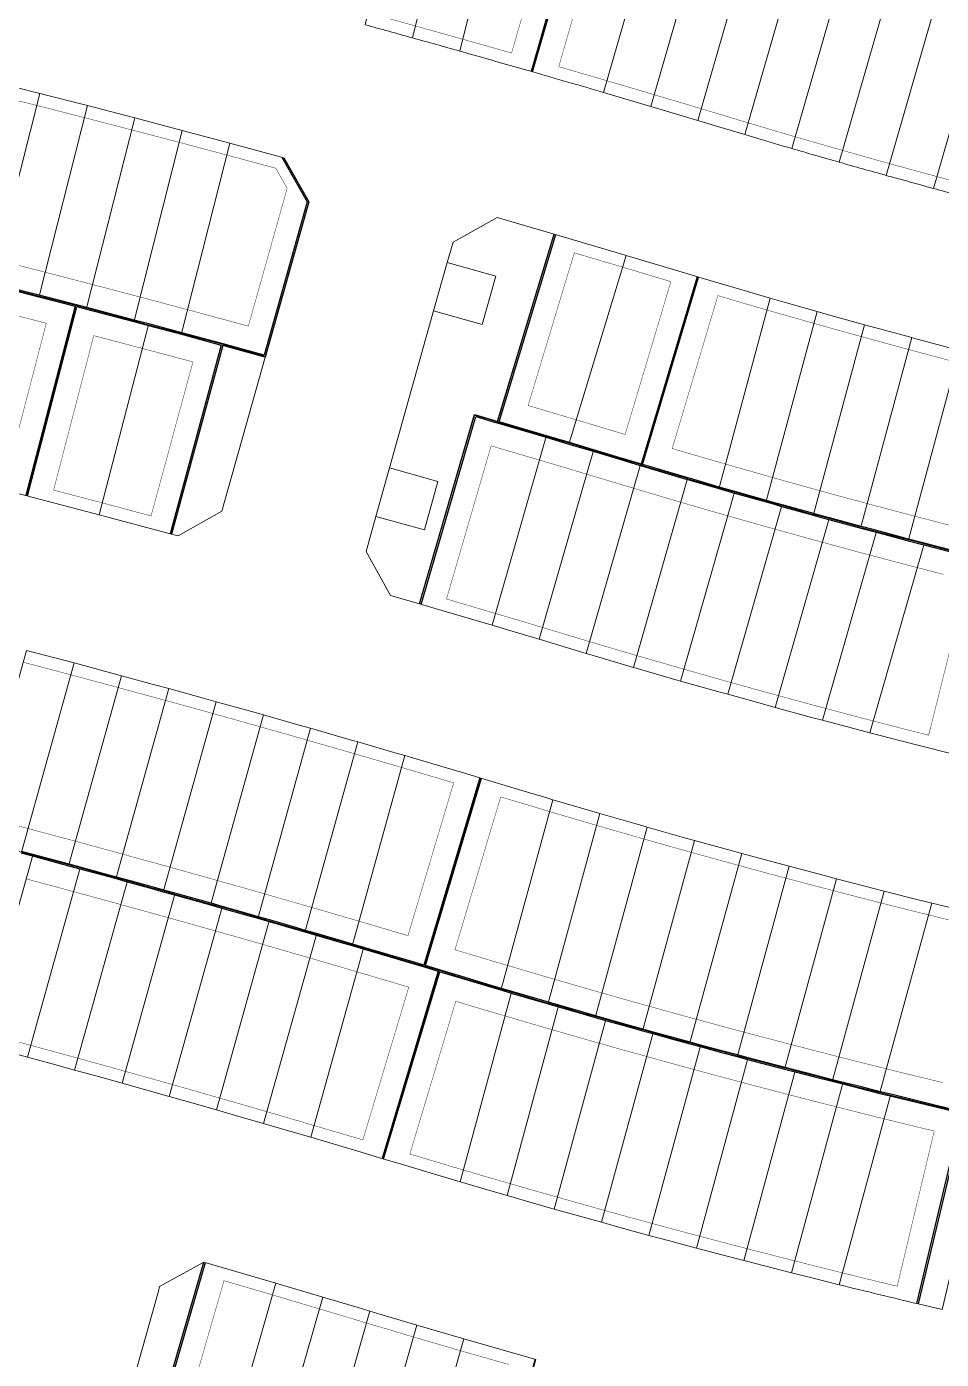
# Model space of a CAD drawing. Header units: centimetres. Extents: x -6122352 to 7132207, y -1694241 to 1947892.
# Drawn here: x 1224188 to 1335988, y 72043 to 234926 of the extents above; entities that cross this region are included whole.
import ezdxf

# ---------------------------------------------------------------- set-up
doc = ezdxf.new("R2010")
doc.units = ezdxf.units.CM
doc.header["$MEASUREMENT"] = 0
doc.linetypes.add('XR-AR-END-SETTING OUT PLAN$0$23261-XR-AR-SI-GF$0$HIDDEN', pattern=[0.375, 0.25, -0.125])
for name, color, linetype, lineweight, true_color in [('08-Compound Wall-2', 6, 'Continuous', 25, 0xff00ff), ('23585-XR-AR-DAMAC PLOT LIMITS$0$1-End units', 7, 'Continuous', 5, 0xf8991e), ('23585-XR-AR-DAMAC PLOT LIMITS$0$1-Open Space', 7, 'Continuous', 5, 0x90cf5a), ('23585-XR-AR-DAMAC PLOT LIMITS$0$1-Utility', 7, 'Continuous', 5, 0x8db1ff)]:
    doc.layers.add(name, color=color, linetype=linetype, lineweight=lineweight, true_color=true_color)
doc.layers.add('23585-XR-AR-BOUNDARY WALLS AND SETBACKS$0$setback', color=7, linetype='XR-AR-END-SETTING OUT PLAN$0$23261-XR-AR-SI-GF$0$HIDDEN')
doc.layers.add('@MI-REF LAYER', color=7, linetype='Continuous')
doc.layers.add('23585-XR-AR-DAMAC PLOT LIMITS$0$1-Mid units', color=41, linetype='Continuous', lineweight=5)
doc.layers.add('A-ANNO-TEXT', color=3, linetype='Continuous', lineweight=25)
doc.layers.add('23585-XR-AR-DAMAC PLOT LIMITS$0$D-Phase New', color=7, linetype='Continuous', true_color=0x000080)

# ---------------------------------------------------------------- blocks, each defined once
blk = doc.blocks.new('23585-XR-AR-BOUNDARY WALLS AND SETBACKS')
at = {"layer": '08-Compound Wall-2'}
for points in [[(497091.17, 2770000.13), (497078.75, 2770020.43, -0.001236), (497086.48, 2770025.13, -0.000239), (497087.98, 2770026.04), (497091.18, 2770027.96), (497091.62, 2770028.23), (497093.67, 2770029.46), (497096.5, 2770031.14), (497096.77, 2770031.3), (497098.87, 2770032.56), (497099.33, 2770032.83), (497101.38, 2770034.05), (497101.93, 2770034.37), (497103.43, 2770035.26, 0.001142), (497107.07, 2770037.47, 0.00161), (497112.19, 2770040.6, 0.00161), (497117.29, 2770043.76, 0.000476), (497118.79, 2770044.71, 0.001134), (497122.37, 2770046.96, 0.00161), (497127.43, 2770050.19, 0.002093), (497133.97, 2770054.43, 0.000336), (497135.02, 2770055.12), (497148.09, 2770035.23)], [(497035.24, 2769964.5), (497022.09, 2769984.33), (497026.18, 2769987.04, -0.000564), (497029.64, 2769989.32, -0.000819), (497034.66, 2769992.6, -0.000819), (497039.69, 2769995.86, -0.000289), (497041.47, 2769997.01), (497044.74, 2769999.11), (497047.15, 2770000.66), (497049.79, 2770002.34), (497054.86, 2770005.56), (497056.86, 2770006.83), (497059.93, 2770008.76), (497062.56, 2770010.42), (497065.02, 2770011.94), (497070.12, 2770015.11), (497072.35, 2770016.5, -0.000999), (497078.58, 2770020.33), (497091, 2770000.02)]]:
    blk.add_lwpolyline(points, format="xyb", dxfattribs=at)
for points in [[(497168.69, 2769998.28), (497165.98, 2769996.52), (497164.32, 2769995.45), (497164.07, 2769995.28), (497160.93, 2769993.28), (497159.43, 2769992.32), (497159.27, 2769992.21), (497155.87, 2769990.06), (497154.79, 2769989.38), (497154.2, 2769989.01), (497150.78, 2769986.87), (497150.12, 2769986.46), (497149.11, 2769985.84), (497145.68, 2769983.72), (497145.44, 2769983.57), (497144, 2769982.69), (497140.74, 2769980.71), (497140.56, 2769980.6), (497136.02, 2769977.87), (497135.64, 2769977.64), (497123.38, 2769998.15)], [(497129.96, 2769946.12), (497117.55, 2769966.55), (497119.45, 2769967.7), (497119.88, 2769967.96), (497125.22, 2769971.18), (497127.72, 2769972.68), (497130.36, 2769974.26), (497133.13, 2769975.91), (497135.52, 2769977.33), (497135.66, 2769977.41), (497136.13, 2769977.69), (497140.66, 2769980.42), (497140.84, 2769980.53), (497144.1, 2769982.52), (497145.54, 2769983.4), (497145.79, 2769983.55), (497149.21, 2769985.67), (497150.22, 2769986.29), (497150.89, 2769986.7), (497154.31, 2769988.84), (497154.89, 2769989.21), (497155.97, 2769989.89), (497159.38, 2769992.04), (497159.54, 2769992.15), (497161.04, 2769993.11), (497164.18, 2769995.11), (497164.43, 2769995.28), (497166.09, 2769996.35), (497168.79, 2769998.11)], [(497123.21, 2769998.05), (497135.47, 2769977.53), (497135.42, 2769977.5), (497133.03, 2769976.08), (497130.26, 2769974.43), (497127.62, 2769972.86), (497125.11, 2769971.35), (497119.95, 2769968.24), (497107.76, 2769988.79)], [(497129.79, 2769946.02), (497117.27, 2769966.61), (497119.34, 2769967.87), (497119.78, 2769968.13), (497107.59, 2769988.69)], [(497220.37, 2769953.02), (497217.77, 2769951.26), (497212.88, 2769948), (497211.79, 2769947.27), (497209.8, 2769945.96), (497207.88, 2769944.69), (497206.77, 2769943.97), (497204.9, 2769942.74), (497202.85, 2769941.41), (497201.75, 2769940.7), (497199.97, 2769939.55), (497197.81, 2769938.16), (497196.7, 2769937.45), (497195.03, 2769936.38), (497192.75, 2769934.94), (497191.63, 2769934.23), (497190.07, 2769933.25), (497187.67, 2769931.74), (497186.55, 2769931.05), (497185.1, 2769930.14), (497182.57, 2769928.58), (497181.45, 2769927.89), (497180.11, 2769927.06), (497177.46, 2769925.44), (497176.33, 2769924.76), (497175.09, 2769924), (497172.33, 2769922.33), (497171.2, 2769921.65), (497170.07, 2769920.97), (497166.87, 2769919.07), (497164.43, 2769917.61), (497162.88, 2769916.69), (497150.62, 2769937.21)], [(497078.14, 2769970.48), (497084.27, 2769969.07), (497094.52, 2769952.55), (497092.72, 2769951.42), (497090.15, 2769949.79), (497085.71, 2769946.97), (497082.2, 2769944.73), (497080.65, 2769943.74), (497075.61, 2769940.49), (497074.51, 2769939.78), (497070.57, 2769937.23), (497066.5, 2769934.56), (497065.55, 2769933.94), (497061.49, 2769931.27), (497060.54, 2769930.64), (497056.48, 2769927.95), (497055.54, 2769927.32), (497051.49, 2769924.62), (497050.55, 2769923.99), (497046.52, 2769921.27), (497045.58, 2769920.64), (497041.55, 2769917.91), (497038.06, 2769915.53), (497024.57, 2769935.26)], [(497078.38, 2769970.63), (497084.4, 2769969.25), (497094.8, 2769952.49), (497092.83, 2769951.25), (497090.26, 2769949.62), (497103.03, 2769929.43)], [(497176.85, 2769896.96), (497164.61, 2769917.49), (497166.97, 2769918.9), (497170.17, 2769920.8), (497171.3, 2769921.48), (497172.43, 2769922.16), (497175.2, 2769923.83), (497176.44, 2769924.59), (497177.56, 2769925.27), (497180.21, 2769926.89), (497181.56, 2769927.72), (497182.68, 2769928.41), (497185.2, 2769929.97), (497186.66, 2769930.88), (497187.78, 2769931.58), (497190.18, 2769933.08), (497191.74, 2769934.06), (497192.86, 2769934.77), (497195.14, 2769936.21), (497196.81, 2769937.28), (497197.92, 2769937.99), (497200.08, 2769939.38), (497201.85, 2769940.53), (497202.96, 2769941.24), (497205.01, 2769942.57), (497206.88, 2769943.8), (497207.99, 2769944.53), (497209.91, 2769945.79), (497211.9, 2769947.1), (497212.99, 2769947.83), (497217.88, 2769951.1), (497220.48, 2769952.86), (497233.88, 2769933.07)], [(497220.59, 2769953.05), (497234.05, 2769933.18)], [(497087.69, 2769919.61), (497074.7, 2769939.67), (497075.72, 2769940.32), (497080.76, 2769943.57), (497082.31, 2769944.57), (497085.82, 2769946.81), (497090.09, 2769949.52), (497102.87, 2769929.32)], [(497042.53, 2769889.35), (497028.92, 2769908.99), (497030.48, 2769910.08), (497036.7, 2769914.36), (497038.09, 2769915.31), (497041.66, 2769917.74), (497045.69, 2769920.47), (497046.63, 2769921.11), (497050.66, 2769923.82), (497051.61, 2769924.45), (497055.65, 2769927.16), (497056.6, 2769927.78), (497060.65, 2769930.47), (497061.6, 2769931.1), (497065.66, 2769933.77), (497066.61, 2769934.4), (497070.68, 2769937.06), (497074.53, 2769939.56), (497087.52, 2769919.5)], [(497150.45, 2769937.1), (497162.71, 2769916.59), (497161.66, 2769915.96), (497156.14, 2769912.64), (497154.92, 2769911.9), (497153.7, 2769911.17), (497151, 2769909.53), (497149.79, 2769908.79), (497148.5, 2769908.01), (497145.88, 2769906.4), (497144.67, 2769905.66), (497143.32, 2769904.83), (497140.77, 2769903.25), (497139.56, 2769902.51), (497138.14, 2769901.63), (497135.67, 2769900.09), (497134.47, 2769899.34), (497132.97, 2769898.41), (497130.59, 2769896.91), (497129.38, 2769896.15), (497128.08, 2769895.33), (497125.51, 2769893.71), (497124.31, 2769892.95), (497120.45, 2769890.49), (497119.24, 2769889.73)], [(497119.35, 2769889.56), (497120.55, 2769890.32), (497124.41, 2769892.78), (497125.62, 2769893.54), (497128.18, 2769895.16), (497129.49, 2769895.98), (497130.69, 2769896.74), (497133.08, 2769898.24), (497134.57, 2769899.17), (497135.78, 2769899.92), (497138.24, 2769901.46), (497139.67, 2769902.34), (497140.88, 2769903.08), (497143.42, 2769904.66), (497144.77, 2769905.49), (497145.99, 2769906.23), (497148.61, 2769907.84), (497149.89, 2769908.62), (497151.11, 2769909.36), (497153.81, 2769911), (497155.02, 2769911.73), (497156.24, 2769912.47), (497161.76, 2769915.79), (497162.9, 2769916.47), (497164.44, 2769917.39), (497176.68, 2769896.86)], [(497207.41, 2769894.08), (497220.02, 2769873.78), (497212.68, 2769869.26), (497212.23, 2769868.99), (497207.55, 2769866.15), (497207.1, 2769865.88), (497206.9, 2769865.76), (497206.44, 2769865.48), (497202.57, 2769863.16), (497202.4, 2769863.06), (497201.96, 2769862.79), (497200.71, 2769862.06), (497197.25, 2769859.99), (497196.8, 2769859.73), (497192.1, 2769856.91), (497191.65, 2769856.64), (497191.46, 2769856.52), (497187.6, 2769854.19), (497183.92, 2769851.95), (497183.81, 2769852.11), (497171.47, 2769872.35)], [(497196.55, 2769831.43), (497183.8, 2769851.76), (497183.64, 2769852.01), (497171.3, 2769872.25)]]:
    blk.add_lwpolyline(points, dxfattribs=at)
at = {"layer": '23585-XR-AR-BOUNDARY WALLS AND SETBACKS$0$setback', "ltscale": 40, "const_width": 0.05}
for points in [[(497123.87, 2770044.6, 0.00161), (497128.94, 2770047.83, 0.001653), (497134.13, 2770051.19), (497144.84, 2770034.89, -0.00181), (497139.04, 2770031.14, -0.00157), (497133.98, 2770027.92, -0.001035), (497130.64, 2770025.82, -0.000535), (497128.91, 2770024.73, -0.001569), (497123.82, 2770021.58, -0.001569), (497118.71, 2770018.45, -0.001162), (497114.91, 2770016.16), (497113.58, 2770015.36), (497110.72, 2770013.66), (497108.42, 2770012.29), (497103.27, 2770009.21), (497102.67, 2770008.85), (497099.46, 2770006.92), (497098.13, 2770006.11, 0.000851), (497092.86, 2770002.92), (497082.69, 2770019.55, -0.00084)], [(497077.57, 2770016.42), (497087.74, 2769999.79, 0.000597), (497084.06, 2769997.52, 0.000254), (497082.5, 2769996.55, 0.00083), (497077.39, 2769993.38, 0.00083), (497072.3, 2769990.2, 0.000577)], [(497216.15, 2769953.67), (497211.28, 2769950.41), (497210.18, 2769949.69), (497208.21, 2769948.38), (497206.29, 2769947.12), (497205.18, 2769946.39), (497203.31, 2769945.17), (497201.27, 2769943.85), (497200.17, 2769943.13), (497198.4, 2769941.99), (497196.25, 2769940.6), (497195.14, 2769939.89), (497193.48, 2769938.83), (497191.2, 2769937.39), (497190.08, 2769936.68), (497188.53, 2769935.7), (497186.13, 2769934.2), (497185.02, 2769933.51), (497183.57, 2769932.6), (497181.05, 2769931.05), (497179.93, 2769930.35), (497178.59, 2769929.53), (497175.95, 2769927.92), (497174.82, 2769927.23), (497173.59, 2769926.48), (497170.83, 2769924.82), (497169.7, 2769924.14), (497168.58, 2769923.46), (497165.39, 2769921.56), (497163.88, 2769920.66), (497153.88, 2769937.4), (497155.44, 2769938.33), (497158.57, 2769940.2), (497159.21, 2769940.58), (497163.49, 2769943.16), (497164.36, 2769943.69), (497168.39, 2769946.15), (497169.48, 2769946.82), (497173.28, 2769949.17), (497174.59, 2769949.99), (497178.15, 2769952.21), (497179.68, 2769953.18), (497183.01, 2769955.28), (497184.75, 2769956.4), (497187.84, 2769958.38), (497189.8, 2769959.65), (497192.66, 2769961.5), (497194.84, 2769962.93), (497197.46, 2769964.65), (497199.86, 2769966.24, 0.001624), (497205.48, 2769970)], [(497102.35, 2769905.5), (497107.4, 2769908.74), (497112.45, 2769911.96), (497116.13, 2769914.28), (497117.52, 2769915.16), (497121.09, 2769917.4), (497122.6, 2769918.34), (497126.33, 2769920.66), (497127.69, 2769921.5), (497131.57, 2769923.9), (497132.8, 2769924.65), (497136.83, 2769927.12), (497137.91, 2769927.78), (497142.1, 2769930.33), (497143.03, 2769930.89, 0.000008), (497143.03, 2769930.89), (497148.73, 2769934.33), (497158.73, 2769917.59), (497154.64, 2769915.12), (497153.42, 2769914.39), (497152.2, 2769913.65), (497149.5, 2769912.01), (497148.28, 2769911.27), (497146.99, 2769910.48), (497144.37, 2769908.87), (497143.15, 2769908.13), (497141.79, 2769907.3), (497139.25, 2769905.72), (497138.04, 2769904.97), (497136.61, 2769904.09), (497134.14, 2769902.55), (497132.93, 2769901.8), (497131.43, 2769900.87), (497129.05, 2769899.36), (497127.84, 2769898.61), (497126.53, 2769897.79), (497123.96, 2769896.16), (497122.75, 2769895.4), (497118.89, 2769892.94), (497117.68, 2769892.17), (497113.83, 2769889.7)]]:
    blk.add_lwpolyline(points, format="xyb", dxfattribs=at)
for points in [[(497167.1, 2770000.7), (497164.4, 2769998.96), (497162.75, 2769997.88), (497162.5, 2769997.72), (497159.37, 2769995.72), (497157.88, 2769994.76), (497157.72, 2769994.66), (497154.32, 2769992.51), (497153.24, 2769991.83), (497152.66, 2769991.47), (497149.25, 2769989.33), (497148.59, 2769988.92), (497147.58, 2769988.3), (497144.16, 2769986.19), (497143.92, 2769986.04), (497142.49, 2769985.17), (497139.24, 2769983.19), (497139.06, 2769983.08), (497136.64, 2769981.62), (497126.63, 2769998.36), (497129.13, 2769999.86), (497131.95, 2770001.58), (497133.72, 2770002.66), (497137.07, 2770004.73), (497138.3, 2770005.49), (497142.16, 2770007.9), (497142.86, 2770008.34), (497147.25, 2770011.11), (497147.41, 2770011.21), (497151.94, 2770014.11)], [(497172.9, 2769997.33), (497183.65, 2769981.06), (497181.03, 2769979.34), (497177.78, 2769977.24), (497176.31, 2769976.28), (497172.74, 2769974), (497171.57, 2769973.25), (497167.68, 2769970.79), (497166.81, 2769970.24), (497162.6, 2769967.61), (497162.04, 2769967.26), (497157.5, 2769964.46), (497157.25, 2769964.31), (497152.45, 2769961.38), (497152.39, 2769961.34), (497147.63, 2769958.47), (497147.26, 2769958.25), (497142.1, 2769955.18), (497139.21, 2769953.46), (497136.95, 2769952.09), (497131.57, 2769948.86), (497121.45, 2769965.52), (497126.71, 2769968.69), (497129.21, 2769970.2), (497131.85, 2769971.77), (497134.61, 2769973.42), (497137, 2769974.84), (497137.14, 2769974.92), (497137.62, 2769975.21), (497142.16, 2769977.94), (497142.35, 2769978.05), (497145.61, 2769980.04), (497147.06, 2769980.93), (497147.31, 2769981.08), (497150.74, 2769983.2), (497151.76, 2769983.83), (497152.43, 2769984.25), (497155.84, 2769986.38), (497156.44, 2769986.75), (497157.52, 2769987.44), (497160.93, 2769989.59), (497161.1, 2769989.7), (497162.6, 2769990.66), (497165.75, 2769992.68), (497166.01, 2769992.85), (497167.67, 2769993.92), (497170.38, 2769995.68)], [(497048.26, 2769949.37), (497053.26, 2769952.67), (497058.28, 2769955.95), (497063.31, 2769959.21), (497068.35, 2769962.46), (497073.4, 2769965.69), (497078.65, 2769969.03), (497081.4, 2769968.4), (497090.62, 2769953.52), (497088.6, 2769952.24), (497084.15, 2769949.42), (497080.64, 2769947.18), (497079.08, 2769946.18), (497074.03, 2769942.93), (497072.93, 2769942.21), (497068.99, 2769939.66), (497064.91, 2769936.99)], [(497068.2, 2769931.97), (497072.27, 2769934.63), (497073.68, 2769935.54), (497084.28, 2769919.17)], [(497122.11, 2769887.88), (497125.97, 2769890.33), (497127.17, 2769891.09), (497129.73, 2769892.71), (497131.03, 2769893.53), (497132.24, 2769894.28), (497134.62, 2769895.78), (497136.11, 2769896.71), (497137.31, 2769897.46), (497139.77, 2769898.99), (497141.19, 2769899.87), (497142.4, 2769900.62), (497144.94, 2769902.19), (497146.29, 2769903.01), (497147.5, 2769903.76), (497150.12, 2769905.36), (497151.4, 2769906.14), (497152.61, 2769906.88), (497155.31, 2769908.52), (497156.52, 2769909.25), (497157.74, 2769909.98), (497163.25, 2769913.3), (497163.44, 2769913.41), (497173.42, 2769896.66), (497173.26, 2769896.57), (497168.11, 2769893.46), (497165.42, 2769891.84), (497162.97, 2769890.35), (497160.28, 2769888.72), (497157.84, 2769887.22), (497155.16, 2769885.58), (497152.73, 2769884.08), (497150.06, 2769882.42), (497147.63, 2769880.91), (497144.96, 2769879.25), (497142.53, 2769877.72), (497140.13, 2769876.21), (497137.45, 2769874.52), (497132.38, 2769871.3)], [(497184.8, 2769855.88), (497174.64, 2769872.52), (497179.9, 2769875.71), (497185.04, 2769878.78), (497189.28, 2769881.32), (497190.19, 2769881.86), (497195.35, 2769884.95), (497200.48, 2769888.06), (497205.73, 2769891.29)]]:
    blk.add_lwpolyline(points, dxfattribs=at)
for points in [[(497121.49, 2769995.28), (497131.49, 2769978.54), (497128.78, 2769976.92), (497126.13, 2769975.34), (497123.62, 2769973.83), (497120.87, 2769972.18), (497110.92, 2769988.95), (497116.11, 2769992.07), (497116.19, 2769992.12)], [(497089.32, 2769922.43), (497078.71, 2769938.8), (497082.33, 2769941.13), (497083.87, 2769942.12), (497087.37, 2769944.36), (497089.27, 2769945.57), (497099.7, 2769929.08), (497094.49, 2769925.77)]]:
    blk.add_lwpolyline(points, close=True, dxfattribs=at)
blk.add_lwpolyline([(497178.57, 2769899.73), (497168.59, 2769916.48), (497171.66, 2769918.31), (497172.8, 2769919), (497173.93, 2769919.68), (497176.7, 2769921.35), (497177.95, 2769922.11), (497179.07, 2769922.8), (497181.73, 2769924.41), (497183.08, 2769925.25), (497184.2, 2769925.94), (497186.73, 2769927.5), (497188.19, 2769928.42), (497189.31, 2769929.12), (497191.72, 2769930.62), (497193.29, 2769931.61), (497194.41, 2769932.32), (497196.7, 2769933.77), (497198.37, 2769934.84), (497199.48, 2769935.55), (497201.65, 2769936.94), (497203.43, 2769938.09), (497204.54, 2769938.81), (497206.59, 2769940.14), (497208.47, 2769941.38), (497209.58, 2769942.1), (497211.51, 2769943.37), (497213.5, 2769944.68), (497214.6, 2769945.42), (497219.5, 2769948.69), (497219.79, 2769948.89), (497230.72, 2769932.74, -0.001598), (497224.95, 2769928.88), (497222.25, 2769927.09), (497219.94, 2769925.58), (497217.24, 2769923.81), (497214.93, 2769922.31), (497212.21, 2769920.55), (497209.89, 2769919.06), (497207.17, 2769917.32), (497204.83, 2769915.84), (497202.1, 2769914.11), (497199.76, 2769912.65), (497197.02, 2769910.94), (497194.67, 2769909.49), (497191.92, 2769907.79), (497189.57, 2769906.36), (497186.81, 2769904.67), (497184.44, 2769903.25, 0.00001), (497184.44, 2769903.25), (497181.67, 2769901.58)], format="xyb", close=True, dxfattribs=at)
blk = doc.blocks.new('A$C9d9485f6')
at = {"layer": 'A-ANNO-TEXT', "rotation": 312.4881850805905}
blk.add_blockref('23585-XR-AR-BOUNDARY WALLS AND SETBACKS', (-2377088.53, -1504219.25), dxfattribs=at)
blk = doc.blocks.new('23585-XR-AR-DAMAC PLOT LIMITS')
at = {"layer": '23585-XR-AR-DAMAC PLOT LIMITS$0$1-End units', "color": 251, "true_color": 0x636466}
for points in [[(497098.9, 2770004.83, 0.001265), (497091.08, 2770000.07), (497078.56, 2770020.55, -0.00125), (497086.38, 2770025.3)], [(497091.08, 2770000.07, 0.001012), (497084.85, 2769996.24, 0.000254), (497083.29, 2769995.28), (497070.01, 2770015.28), (497072.24, 2770016.67, -0.001013), (497078.56, 2770020.55)], [(497220.59, 2769953.05), (497217.82, 2769951.18), (497212.94, 2769947.91), (497211.84, 2769947.18), (497199.03, 2769967.49, 0.002344), (497207.13, 2769972.92)], [(497234.05, 2769933.18, -0.002289), (497225.78, 2769927.63), (497212.94, 2769947.91), (497217.82, 2769951.18), (497220.59, 2769953.05)]]:
    blk.add_lwpolyline(points, format="xyb", close=True, dxfattribs=at)
for points in [[(497144.05, 2769982.61), (497140.79, 2769980.62), (497140.61, 2769980.51), (497136.08, 2769977.78), (497135.61, 2769977.5), (497123.29, 2769998.1), (497123.75, 2769998.38), (497128.35, 2770001.15), (497131.17, 2770002.86)], [(497169.41, 2769998.63), (497173.34, 2770001.21), (497173.75, 2770001.48), (497186.98, 2769981.46), (497186.56, 2769981.18), (497181.85, 2769978.09), (497178.59, 2769975.98), (497166.03, 2769996.44), (497168.74, 2769998.19)], [(497135.61, 2769977.5), (497135.47, 2769977.42), (497133.08, 2769975.99), (497130.31, 2769974.35), (497127.67, 2769972.77), (497115.43, 2769993.41), (497120.83, 2769996.63), (497123.29, 2769998.1)], [(497127.67, 2769972.77), (497125.17, 2769971.26), (497119.83, 2769968.05), (497107.59, 2769988.69), (497115.34, 2769993.36), (497115.43, 2769993.41)], [(497094.75, 2769952.57), (497092.77, 2769951.33), (497090.2, 2769949.71), (497085.76, 2769946.89), (497072.59, 2769966.96), (497078.38, 2769970.63), (497084.4, 2769969.25)], [(497137.72, 2769950.81), (497131.84, 2769947.26), (497129.79, 2769946.02), (497117.32, 2769966.53), (497119.4, 2769967.79), (497119.83, 2769968.05), (497125.17, 2769971.26)], [(497103.03, 2769929.43), (497095.3, 2769924.51), (497082.26, 2769944.65), (497085.76, 2769946.89), (497090.2, 2769949.71)], [(497074.56, 2769939.7), (497075.66, 2769940.41), (497080.71, 2769943.66), (497082.26, 2769944.65), (497095.3, 2769924.51), (497087.61, 2769919.55)], [(497171.25, 2769921.57), (497170.12, 2769920.89), (497166.92, 2769918.98), (497164.48, 2769917.53), (497162.84, 2769916.55), (497150.54, 2769937.16), (497154.67, 2769939.62), (497157.8, 2769941.48), (497158.44, 2769941.87)], [(497066.56, 2769934.48), (497070.63, 2769937.14), (497074.56, 2769939.7), (497087.61, 2769919.55), (497079.91, 2769914.54)], [(497162.84, 2769916.55), (497161.71, 2769915.88), (497156.19, 2769912.55), (497154.97, 2769911.82), (497142.26, 2769932.18), (497149.38, 2769936.47), (497150.54, 2769937.16)], [(497172.38, 2769922.25), (497185.22, 2769901.96), (497182.44, 2769900.29), (497179.17, 2769898.35), (497176.76, 2769896.91), (497164.48, 2769917.53), (497166.92, 2769918.98), (497170.12, 2769920.89), (497171.25, 2769921.57)], [(497164.48, 2769917.53), (497176.76, 2769896.91), (497174.03, 2769895.28), (497168.88, 2769892.18), (497156.19, 2769912.55), (497161.71, 2769915.88), (497162.84, 2769916.55)], [(497220.16, 2769873.75), (497212.73, 2769869.17), (497212.28, 2769868.9), (497199.7, 2769889.34), (497207.5, 2769894.14)], [(497191.7, 2769856.55), (497191.51, 2769856.44), (497187.66, 2769854.1), (497183.8, 2769851.76), (497183.64, 2769852.01), (497171.3, 2769872.25), (497179.12, 2769876.99)]]:
    blk.add_lwpolyline(points, close=True, dxfattribs=at)
at = {"layer": '23585-XR-AR-DAMAC PLOT LIMITS$0$1-Mid units', "color": 251, "true_color": 0x636466}
for points in [[(497139.85, 2770029.88, -0.00157), (497134.79, 2770026.65), (497122.26, 2770047.13, 0.00161), (497127.32, 2770050.36)], [(497134.79, 2770026.65, -0.001035), (497131.44, 2770024.55, -0.000535), (497129.71, 2770023.46), (497117.18, 2770043.93, 0.000476), (497118.69, 2770044.88, 0.001134), (497122.26, 2770047.13)], [(497129.71, 2770023.46, -0.001569), (497124.61, 2770020.3), (497112.09, 2770040.77, 0.00161), (497117.18, 2770043.93)], [(497124.61, 2770020.3, -0.001569), (497119.49, 2770017.17), (497106.97, 2770037.64, 0.00161), (497112.09, 2770040.77)], [(497119.49, 2770017.17, -0.001163), (497115.68, 2770014.87), (497114.35, 2770014.08), (497101.83, 2770034.55), (497103.33, 2770035.44, 0.001142), (497106.97, 2770037.64)], [(497104.04, 2770007.92), (497103.44, 2770007.56), (497100.23, 2770005.63), (497098.9, 2770004.83), (497086.38, 2770025.3, -0.000239), (497087.88, 2770026.21), (497091.08, 2770028.13), (497091.52, 2770028.4)], [(497083.29, 2769995.28, 0.00083), (497078.19, 2769992.11), (497064.92, 2770012.11), (497070.01, 2770015.28)], [(497078.19, 2769992.11, 0.00083), (497073.1, 2769988.93), (497059.83, 2770008.93), (497062.46, 2770010.59), (497064.92, 2770012.11)]]:
    blk.add_lwpolyline(points, format="xyb", close=True, dxfattribs=at)
for points in [[(497101.83, 2770034.55), (497114.35, 2770014.08), (497111.49, 2770012.37), (497109.19, 2770011), (497096.67, 2770031.48), (497098.77, 2770032.73), (497099.23, 2770033), (497101.28, 2770034.22)], [(497096.67, 2770031.48), (497109.19, 2770011), (497104.04, 2770007.92), (497091.52, 2770028.4), (497093.57, 2770029.63), (497096.4, 2770031.32)], [(497151.5, 2770015.62), (497155.63, 2770018.3), (497156.53, 2770018.88), (497169.41, 2769998.63), (497168.74, 2769998.19), (497166.03, 2769996.44), (497164.38, 2769995.36)], [(497164.38, 2769995.36), (497164.12, 2769995.2), (497160.99, 2769993.19), (497159.49, 2769992.23), (497159.33, 2769992.13), (497146.44, 2770012.38), (497146.6, 2770012.48), (497151.13, 2770015.38), (497151.5, 2770015.62)], [(497159.33, 2769992.13), (497155.92, 2769989.98), (497154.84, 2769989.29), (497154.25, 2769988.92), (497141.37, 2770009.17), (497142.06, 2770009.61), (497146.44, 2770012.38)], [(497154.25, 2769988.92), (497150.84, 2769986.79), (497150.17, 2769986.37), (497149.16, 2769985.75), (497136.28, 2770006), (497137.51, 2770006.76), (497141.37, 2770009.17)], [(497149.16, 2769985.75), (497145.73, 2769983.63), (497145.49, 2769983.48), (497144.05, 2769982.61), (497131.17, 2770002.86), (497132.94, 2770003.94), (497136.28, 2770006)], [(497166.03, 2769996.44), (497178.59, 2769975.98), (497177.12, 2769975.02), (497173.54, 2769972.73), (497160.99, 2769993.19), (497164.12, 2769995.2), (497164.38, 2769995.36)], [(497160.99, 2769993.19), (497173.54, 2769972.73), (497172.38, 2769971.98), (497168.48, 2769969.52), (497155.92, 2769989.98), (497159.33, 2769992.13), (497159.49, 2769992.23)], [(497155.92, 2769989.98), (497168.48, 2769969.52), (497167.61, 2769968.97), (497163.39, 2769966.34), (497150.84, 2769986.79), (497154.25, 2769988.92), (497154.84, 2769989.29)], [(497150.84, 2769986.79), (497163.39, 2769966.34), (497162.83, 2769965.99), (497158.29, 2769963.18), (497145.73, 2769983.63), (497149.16, 2769985.75), (497150.17, 2769986.37)], [(497145.73, 2769983.63), (497158.29, 2769963.18), (497158.04, 2769963.03), (497153.23, 2769960.09), (497153.17, 2769960.06), (497140.61, 2769980.51), (497140.79, 2769980.62), (497144.05, 2769982.61), (497145.49, 2769983.48)], [(497140.61, 2769980.51), (497153.17, 2769960.06), (497148.4, 2769957.19), (497148.02, 2769956.96), (497135.47, 2769977.42), (497135.61, 2769977.5), (497136.08, 2769977.78)], [(497135.47, 2769977.42), (497148.02, 2769956.96), (497142.87, 2769953.89), (497130.31, 2769974.35), (497133.08, 2769975.99)], [(497130.31, 2769974.35), (497142.87, 2769953.89), (497139.99, 2769952.17), (497137.72, 2769950.81), (497125.17, 2769971.26), (497127.67, 2769972.77)], [(497194.02, 2769964.18), (497196.64, 2769965.9), (497199.03, 2769967.49), (497211.84, 2769947.18), (497209.86, 2769945.87), (497207.93, 2769944.61), (497206.83, 2769943.89)], [(497080.71, 2769943.66), (497067.54, 2769963.72), (497072.59, 2769966.96), (497085.76, 2769946.89), (497082.26, 2769944.65)], [(497188.99, 2769960.91), (497191.84, 2769962.76), (497194.02, 2769964.18), (497206.83, 2769943.89), (497204.95, 2769942.65), (497202.91, 2769941.33), (497201.8, 2769940.61)], [(497075.66, 2769940.41), (497062.49, 2769960.47), (497067.54, 2769963.72), (497080.71, 2769943.66)], [(497201.8, 2769940.61), (497200.03, 2769939.46), (497197.86, 2769938.08), (497196.75, 2769937.37), (497183.94, 2769957.66), (497187.03, 2769959.64), (497188.99, 2769960.91)], [(497070.63, 2769937.14), (497057.46, 2769957.21), (497062.49, 2769960.47), (497075.66, 2769940.41), (497074.56, 2769939.7)], [(497196.75, 2769937.37), (497195.09, 2769936.3), (497192.8, 2769934.85), (497191.69, 2769934.15), (497178.88, 2769954.45), (497182.2, 2769956.55), (497183.94, 2769957.66)], [(497065.61, 2769933.86), (497052.44, 2769953.92), (497057.46, 2769957.21), (497070.63, 2769937.14), (497066.56, 2769934.48)], [(497191.69, 2769934.15), (497190.13, 2769933.16), (497187.72, 2769931.66), (497186.61, 2769930.96), (497173.8, 2769951.26), (497177.35, 2769953.48), (497178.88, 2769954.45)], [(497060.6, 2769930.56), (497047.43, 2769950.62), (497052.44, 2769953.92), (497065.61, 2769933.86), (497061.54, 2769931.18)], [(497186.61, 2769930.96), (497185.15, 2769930.05), (497182.63, 2769928.49), (497181.5, 2769927.8), (497168.69, 2769948.1), (497172.49, 2769950.44), (497173.8, 2769951.26)], [(497181.5, 2769927.8), (497180.16, 2769926.97), (497177.51, 2769925.36), (497176.39, 2769924.67), (497163.57, 2769944.97), (497167.61, 2769947.43), (497168.69, 2769948.1)], [(497207.93, 2769944.61), (497209.86, 2769945.87), (497211.84, 2769947.18), (497212.94, 2769947.91), (497225.78, 2769927.63), (497223.08, 2769925.84), (497220.77, 2769924.33)], [(497176.39, 2769924.67), (497175.15, 2769923.92), (497172.38, 2769922.25), (497171.25, 2769921.57), (497158.44, 2769941.87), (497162.71, 2769944.44), (497163.57, 2769944.97)], [(497206.83, 2769943.89), (497207.93, 2769944.61), (497220.77, 2769924.33), (497218.06, 2769922.55), (497215.74, 2769921.05), (497202.91, 2769941.33), (497204.95, 2769942.65)], [(497202.91, 2769941.33), (497215.74, 2769921.05), (497213.03, 2769919.29), (497210.7, 2769917.8), (497197.86, 2769938.08), (497200.03, 2769939.46), (497201.8, 2769940.61)], [(497197.86, 2769938.08), (497210.7, 2769917.8), (497207.97, 2769916.05), (497205.64, 2769914.57), (497192.8, 2769934.85), (497195.09, 2769936.3), (497196.75, 2769937.37)], [(497192.8, 2769934.85), (497205.64, 2769914.57), (497202.9, 2769912.84), (497200.56, 2769911.38), (497187.72, 2769931.66), (497190.13, 2769933.16), (497191.69, 2769934.15)], [(497154.97, 2769911.82), (497153.76, 2769911.09), (497151.06, 2769909.44), (497149.84, 2769908.7), (497137.13, 2769929.06), (497141.32, 2769931.61), (497142.26, 2769932.18)], [(497187.72, 2769931.66), (497200.56, 2769911.38), (497197.81, 2769909.66), (497195.46, 2769908.21), (497182.63, 2769928.49), (497185.15, 2769930.05), (497186.61, 2769930.96)], [(497149.84, 2769908.7), (497148.56, 2769907.92), (497145.94, 2769906.32), (497144.72, 2769905.57), (497132.01, 2769925.93), (497136.05, 2769928.4), (497137.13, 2769929.06)], [(497182.63, 2769928.49), (497195.46, 2769908.21), (497192.71, 2769906.51), (497190.35, 2769905.07), (497177.51, 2769925.36), (497180.16, 2769926.97), (497181.5, 2769927.8)], [(497144.72, 2769905.57), (497143.37, 2769904.74), (497140.83, 2769903.17), (497139.61, 2769902.42), (497126.91, 2769922.78), (497130.78, 2769925.18), (497132.01, 2769925.93)], [(497177.51, 2769925.36), (497190.35, 2769905.07), (497187.58, 2769903.39), (497185.22, 2769901.96), (497172.38, 2769922.25), (497175.15, 2769923.92), (497176.39, 2769924.67)], [(497139.61, 2769902.42), (497138.19, 2769901.54), (497135.73, 2769900.01), (497134.52, 2769899.25), (497121.81, 2769919.61), (497125.53, 2769921.93), (497126.91, 2769922.78)], [(497134.52, 2769899.25), (497133.03, 2769898.32), (497130.64, 2769896.82), (497129.43, 2769896.07), (497116.73, 2769916.43), (497120.3, 2769918.67), (497121.81, 2769919.61)], [(497129.43, 2769896.07), (497128.13, 2769895.25), (497125.56, 2769893.63), (497124.36, 2769892.86), (497111.65, 2769913.22), (497115.33, 2769915.55), (497116.73, 2769916.43)], [(497124.36, 2769892.86), (497120.5, 2769890.41), (497119.3, 2769889.64), (497106.59, 2769910), (497111.65, 2769913.22)], [(497156.19, 2769912.55), (497168.88, 2769892.18), (497166.19, 2769890.56), (497163.75, 2769889.07), (497151.06, 2769909.44), (497153.76, 2769911.09), (497154.97, 2769911.82)], [(497119.3, 2769889.64), (497115.45, 2769887.17), (497114.25, 2769886.4), (497101.54, 2769906.76), (497106.59, 2769910)], [(497151.06, 2769909.44), (497163.75, 2769889.07), (497161.07, 2769887.44), (497158.63, 2769885.95), (497145.94, 2769906.32), (497148.56, 2769907.92), (497149.84, 2769908.7)], [(497145.94, 2769906.32), (497158.63, 2769885.95), (497155.95, 2769884.3), (497153.52, 2769882.8), (497140.83, 2769903.17), (497143.37, 2769904.74), (497144.72, 2769905.57)], [(497140.83, 2769903.17), (497153.52, 2769882.8), (497150.85, 2769881.15), (497148.42, 2769879.64), (497135.73, 2769900.01), (497138.19, 2769901.54), (497139.61, 2769902.42)], [(497135.73, 2769900.01), (497148.42, 2769879.64), (497145.76, 2769877.98), (497143.33, 2769876.45), (497130.64, 2769896.82), (497133.03, 2769898.32), (497134.52, 2769899.25)], [(497130.64, 2769896.82), (497143.33, 2769876.45), (497140.93, 2769874.95), (497138.26, 2769873.26), (497125.56, 2769893.63), (497128.13, 2769895.25), (497129.43, 2769896.07)], [(497125.56, 2769893.63), (497138.26, 2769873.26), (497133.19, 2769870.04), (497120.5, 2769890.41), (497124.36, 2769892.86)], [(497120.5, 2769890.41), (497133.19, 2769870.04), (497128.14, 2769866.8), (497115.45, 2769887.17), (497119.3, 2769889.64)], [(497212.28, 2769868.9), (497207.6, 2769866.06), (497207.15, 2769865.79), (497194.57, 2769886.23), (497199.7, 2769889.34)], [(497207.15, 2769865.79), (497206.95, 2769865.67), (497206.49, 2769865.39), (497202.62, 2769863.07), (497202.46, 2769862.98), (497202.01, 2769862.71), (497189.42, 2769883.15), (497194.57, 2769886.23)], [(497197.3, 2769859.91), (497196.85, 2769859.64), (497184.27, 2769880.07), (497188.51, 2769882.61), (497189.42, 2769883.15), (497202.01, 2769862.71), (497200.77, 2769861.97)], [(497192.15, 2769856.82), (497191.7, 2769856.55), (497179.12, 2769876.99), (497184.27, 2769880.07), (497196.85, 2769859.64)]]:
    blk.add_lwpolyline(points, close=True, dxfattribs=at)
at = {"layer": '23585-XR-AR-DAMAC PLOT LIMITS$0$1-Open Space', "color": 251, "true_color": 0x636466}
blk.add_lwpolyline([(496825.54, 2769844.4, -0.036291), (497294.63, 2770172.04, 0.415653)], format="xyb", dxfattribs=at)
for points in [[(497118.3, 2769949.32), (497123.53, 2769952.56), (497120.29, 2769957.78), (497115.06, 2769954.54), (497104.55, 2769971.48), (497109.78, 2769974.72), (497106.53, 2769979.95), (497101.31, 2769976.7), (497099.94, 2769978.91), (497101.37, 2769984.91), (497107.59, 2769988.69), (497119.83, 2769968.05), (497119.4, 2769967.79), (497117.32, 2769966.53), (497129.79, 2769946.02), (497126.63, 2769944.09), (497120.66, 2769945.51)], [(497223.07, 2769954.74), (497236.53, 2769934.86), (497234.05, 2769933.18), (497220.59, 2769953.05), (497207.13, 2769972.92), (497209.61, 2769974.6)], [(497103.03, 2769929.43), (497090.2, 2769949.71), (497092.77, 2769951.33), (497094.75, 2769952.57), (497105.12, 2769935.85), (497103.75, 2769929.88)], [(497183.8, 2769851.76), (497196.55, 2769831.43), (497190.6, 2769832.84), (497180.22, 2769849.56), (497179.21, 2769851.18), (497176, 2769856.36), (497175.48, 2769857.21), (497170.17, 2769865.75), (497169.86, 2769866.24), (497171.3, 2769872.25), (497183.64, 2769852.01)]]:
    blk.add_lwpolyline(points, close=True, dxfattribs=at)
at = {"layer": '23585-XR-AR-DAMAC PLOT LIMITS$0$1-Utility', "color": 251, "true_color": 0x636466}
for points in [[(497106.53, 2769979.95), (497101.31, 2769976.7), (497104.55, 2769971.48), (497109.78, 2769974.72)], [(497120.29, 2769957.78), (497115.06, 2769954.54), (497118.3, 2769949.32), (497123.53, 2769952.56)]]:
    blk.add_lwpolyline(points, close=True, dxfattribs=at)
at = {"layer": '23585-XR-AR-DAMAC PLOT LIMITS$0$D-Phase New', "color": 8, "const_width": 0.1}
blk.add_lwpolyline([(496635, 2769907.99), (496746.31, 2769775.07, -0.043454), (497314.24, 2770181.16), (497589.03, 2770035.52), (497626.65, 2770080.85), (497688.92, 2770169.44), (497721.88, 2770225.24), (497753.19, 2770284.43), (497778.47, 2770344.43), (497799.05, 2770406.16), (497897.75, 2770368.6), (497949.66, 2770330.39), (498028.69, 2770146.61), (498277.97, 2770262.34), (498279.8, 2770271.46), (498007.3, 2770689.12)], format="xyb", dxfattribs=at)
blk.add_lwpolyline([(497321.18, 2769786.63), (497326.78, 2769790.41), (497360.2, 2769816.41), (497399.76, 2769847.18), (497492.14, 2769929.91), (497550.94, 2769991.99), (497583.53, 2770028.9), (497589.03, 2770035.52), (497314.24, 2770181.16, 0.036516), (496832.05, 2769846.37), (496874.35, 2769760.79), (496885.44, 2769737.97), (496936.56, 2769633.58), (496921.28, 2769621.25), (496900.1, 2769610.96, 0.033948), (496932.27, 2769551.82), (496968.84, 2769577.18), (497196.84, 2769708.74), (497249.2, 2769738.1)], format="xyb", close=True, dxfattribs=at)
blk = doc.blocks.new('A$Cf093b529')
at = {"layer": 'A-ANNO-TEXT'}
blk.add_blockref('23585-XR-AR-DAMAC PLOT LIMITS', (-495391.99, -2768603.44), dxfattribs=at)

msp = doc.modelspace()

# ---------------------------------------------------------------- block references
at = {"layer": '@MI-REF LAYER', "xscale": 1000, "yscale": 1000, "zscale": 1000}
msp.add_blockref('A$C9d9485f6', (-23958.95046, 48155.57226), dxfattribs=at)
at = {"layer": '@MI-REF LAYER', "xscale": 1000, "yscale": 1000, "zscale": 1000, "rotation": 312.4882903633292}
msp.add_blockref('A$Cf093b529', (-891608.73293, 539022.72011), dxfattribs=at)

doc.saveas('drawing.dxf')
